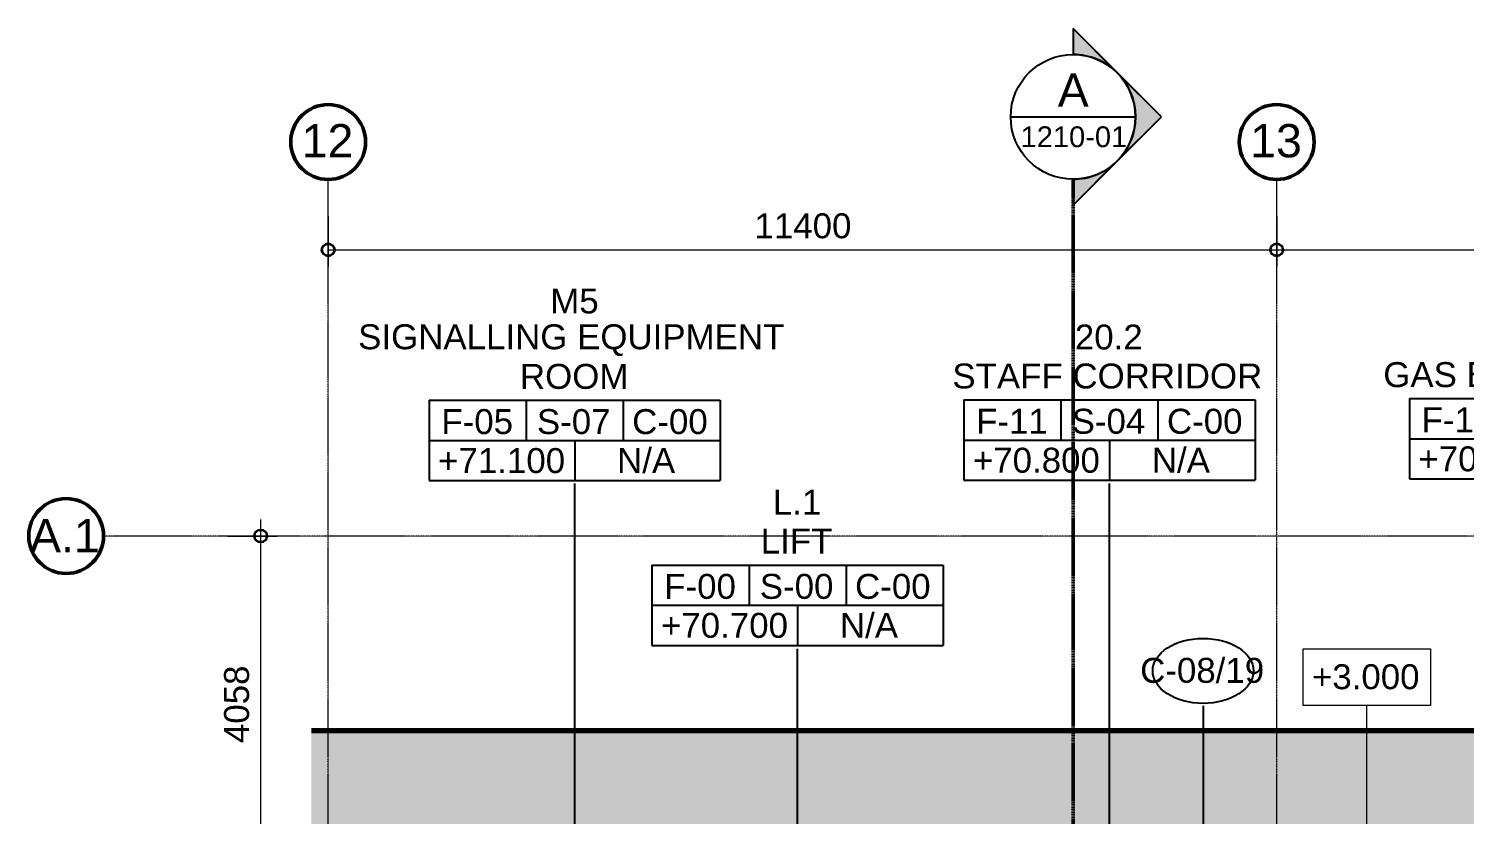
# Model space of a CAD drawing. Header units: millimetres. Extents: x -794326 to -715748, y -17796 to 22353.
# Drawn here: x -793882 to -776628, y 12905 to 22353 of the extents above; entities that cross this region are included whole.
import ezdxf

# ---------------------------------------------------------------- set-up
doc = ezdxf.new("R2010")
doc.units = ezdxf.units.MM
doc.linetypes.add('DPA_Grid _ Level 100', pattern=[10, 5.5, -1.6, 1.3, -1.6])
for name, color, linetype, lineweight in [('A-ANNO-DIMS', 1, 'Continuous', 9), ('A-ANNO-DIMS-100', 1, 'Continuous', 9), ('A-ANNO-NOTE', 3, 'Continuous', 25), ('A-ROOM-IDEN', 3, 'Continuous', 25), ('A-ROOM-LINE', 3, 'Continuous', 25), ('A-WALL', 5, 'Continuous', 35), ('A-WALL-PATT', 1, 'Continuous', 35), ('G-ANNO-SECL', 3, 'Continuous', 9), ('G-ANNO-TEXT', 3, 'Continuous', 9), ('S-GRID', 251, 'Continuous', 9), ('S-GRID-IDEN', 3, 'Continuous', 50)]:
    doc.layers.add(name, color=color, linetype=linetype, lineweight=lineweight)
doc.styles.add('Arial', font='arial.ttf', dxfattribs={"height": 400})
doc.styles.add('Arial_1', font='arial.ttf', dxfattribs={"height": 250})
doc.styles.add('Arial_2', font='arial.ttf', dxfattribs={"height": 300})
doc.dimstyles.new('DPA-DIM-3_0_C-C', dxfattribs={"dimscale": 304.8, "dimtxt": 306.07782, "dimasz": 0.492126, "dimexe": 0.656168, "dimexo": 0.0625, "dimgap": 0.164042, "dimtad": 1, "dimdec": 0, "dimzin": 0, "dimdsep": 46, "dimtxsty": 'Arial_2', "dimblk1": 'DOTBLANK', "dimblk2": 'DOTBLANK', "dimsah": 1, "dimcen": 0.09, "dimdle": 0.656168, "dimadec": 8, "dimazin": 0, "dimtfac": 1, "dimtdec": 4, "dimtix": 1, "dimtmove": 0, "dimatfit": 3, "dimfxl": 1.312336, "dimfxlon": 1, "dimtvp": 1, "dimtolj": 1, "dimtzin": 0, "dimarcsym": 2})

# ---------------------------------------------------------------- blocks, each defined once
blk = doc.blocks.new('Grid - 100 Scale-2291345-4282-01 ENLARGED LOWER PLATFORM LEVEL - REFLECTED CEILING PLAN - SHEET 3')
at = {"layer": 'S-GRID-IDEN'}
blk.add_circle((0, 0), 4.5, dxfattribs=at)
blk = doc.blocks.new('Section - Section Head-531884-4282-01 ENLARGED LOWER PLATFORM LEVEL - REFLECTED CEILING PLAN - SHEET 3')
at = {"layer": 'G-ANNO-SECL'}
h = blk.add_hatch(color=256, dxfattribs=at)
edge = h.paths.add_edge_path()
edge.add_line((-12.8, 5.3), (-7.5, 10.61))
edge.add_line((-7.5, 10.61), (-2.2, 5.3))
edge.add_arc((-7.5, 0), 7.5, 45, 135)
h = blk.add_hatch(color=256, dxfattribs=at)
edge = h.paths.add_edge_path()
edge.add_arc((-7.5, 0), 7.5, 0, 45)
edge.add_line((-2.2, 5.3), (3.11, 0))
edge.add_line((3.11, 0), (0, 0))
edge = h.paths.add_edge_path()
edge.add_line((-15, 0), (-18.11, 0))
edge.add_line((-18.11, 0), (-12.8, 5.3))
edge.add_arc((-7.5, 0), 7.5, 135, 180)
at = {"layer": 'G-ANNO-SECL', "lineweight": 25}
for p, q in [((-7.5, 10.61), (-18.11, 0)), ((-7.5, 10.61), (-12.8, 5.3)), ((3.11, 0), (-7.5, 10.61)), ((-2.2, 5.3), (-7.5, 10.61)), ((-12.8, 5.3), (-18.11, 0)), ((3.11, 0), (-2.2, 5.3)), ((-18.11, 0), (-15, 0)), ((-18.11, 0), (-15, 0)), ((0, 0), (3.11, 0)), ((0, 0), (3.11, 0))]:
    blk.add_line(p, q, dxfattribs=at)
blk.add_circle((-7.5, 0), 7.5, dxfattribs=at)
for start, end in [(45, 135), (135, 180), (0, 45)]:
    blk.add_arc((-7.5, 0), 7.5, start, end, dxfattribs=at)
blk = doc.blocks.new('DIMBLOCK1-4282-01 ENLARGED LOWER PLATFORM LEVEL - REFLECTED CEILING PLAN - SHEET 3')
at = {"layer": 'A-ANNO-DIMS-100'}
for p, q in [((-790282, 20094), (-790282, 19494)), ((-790282, 19694), (-790282, 20094)), ((-778882, 20094), (-778882, 19494)), ((-778882, 19694), (-778882, 20094)), ((-790282, 19694), (-778882, 19694))]:
    blk.add_line(p, q, dxfattribs=at)
at = {"layer": 'A-ANNO-DIMS-100', "lineweight": 35}
for centre in [(-790282, 19694), (-778882, 19694)]:
    blk.add_circle(centre, 75, dxfattribs=at)
at = {"layer": 'A-ANNO-DIMS-100', "color": 0, "insert": (-785159, 20133), "char_height": 300, "width": 1384.41, "attachment_point": 1, "line_spacing_factor": 0.941778, "style": 'Arial_2'}
blk.add_mtext('11400', dxfattribs=at)
blk = doc.blocks.new('_DotBlank')
at = {"color": 0, "linetype": 'ByBlock', "lineweight": -2}
blk.add_line((-0.5, 0), (-1, 0), dxfattribs=at)
blk.add_circle((0, 0), 0.5, dxfattribs=at)
blk = doc.blocks.new('DIMBLOCK2-4282-01 ENLARGED LOWER PLATFORM LEVEL - REFLECTED CEILING PLAN - SHEET 3')
at = {"layer": 'A-ANNO-DIMS-100'}
for p, q in [((-778882, 20094), (-778882, 19494)), ((-778882, 19694), (-778882, 20094)), ((-767482, 20094), (-767482, 19494)), ((-767482, 19694), (-767482, 20094)), ((-778882, 19694), (-767482, 19694))]:
    blk.add_line(p, q, dxfattribs=at)
at = {"layer": 'A-ANNO-DIMS-100', "lineweight": 35}
for centre in [(-778882, 19694), (-767482, 19694)]:
    blk.add_circle(centre, 75, dxfattribs=at)
at = {"layer": 'A-ANNO-DIMS-100', "color": 0, "insert": (-773759, 20133), "char_height": 300, "width": 1384.41, "attachment_point": 1, "line_spacing_factor": 0.941778, "style": 'Arial_2'}
blk.add_mtext('11400', dxfattribs=at)
blk = doc.blocks.new('DIMBLOCK11-4282-01 ENLARGED LOWER PLATFORM LEVEL - REFLECTED CEILING PLAN - SHEET 3')
at = {"layer": 'A-ANNO-DIMS-100'}
for p, q in [((-791094, 12194), (-791094, 16452)), ((-791494, 16252), (-790894, 16252)), ((-791094, 16252), (-791494, 16252)), ((-791494, 12194), (-790894, 12194)), ((-791094, 12194), (-791494, 12194))]:
    blk.add_line(p, q, dxfattribs=at)
at = {"layer": 'A-ANNO-DIMS-100', "lineweight": 35}
for centre in [(-791094, 16252), (-791094, 12194)]:
    blk.add_circle(centre, 75, dxfattribs=at)
at = {"layer": 'A-ANNO-DIMS-100', "color": 0, "insert": (-791534, 13762), "char_height": 300, "width": 1107.53, "attachment_point": 1, "rotation": 90, "line_spacing_factor": 0.941778, "style": 'Arial_2'}
blk.add_mtext('4058', dxfattribs=at)
blk = doc.blocks.new('DPA_Room Tag Box - Standard-4486259-4282-01 ENLARGED LOWER PLATFORM LEVEL - REFLECTED CEILING PLAN - SHEET 3')
at = {"layer": 'A-ROOM-LINE'}
for p, q in [((-17.5, -2.94), (-17.5, -12.6)), ((-17.5, -2.94), (17.5, -2.94)), ((-5.83, -2.94), (-5.83, -7.77)), ((5.83, -2.94), (5.83, -7.77)), ((17.5, -2.94), (17.5, -12.6)), ((-17.5, -7.77), (17.5, -7.77)), ((0, -7.77), (0, -12.6)), ((-17.5, -12.6), (17.5, -12.6))]:
    blk.add_line(p, q, dxfattribs=at)
blk = doc.blocks.new('DPA_Room Tag Box _Longer_ - Standard-4486008-4282-01 ENLARGED LOWER PLATFORM LEVEL - REFLECTED CEILING PLAN - SHEET 3')
at = {"layer": 'A-ROOM-LINE'}
for p, q in [((-17.5, -2.98), (-17.5, -12.65)), ((-17.5, -2.98), (17.5, -2.98)), ((-5.83, -2.98), (-5.83, -7.81)), ((5.83, -2.98), (5.83, -7.81)), ((17.5, -2.98), (17.5, -12.65)), ((-17.5, -7.81), (17.5, -7.81)), ((0, -7.81), (0, -12.65)), ((-17.5, -12.65), (17.5, -12.65))]:
    blk.add_line(p, q, dxfattribs=at)
blk = doc.blocks.new('Ceiling Tags - Ceiling Tags-9510765-4282-01 ENLARGED LOWER PLATFORM LEVEL - REFLECTED CEILING PLAN - SHEET 3')
at = {"layer": 'A-ANNO-NOTE'}
blk.add_ellipse((0, 0), major_axis=(6.05, 0), ratio=0.646436, dxfattribs=at)

msp = doc.modelspace()

# ---------------------------------------------------------------- hatches: boundary and pattern name
at = {"layer": 'A-WALL-PATT', "lineweight": 9}
h = msp.add_hatch(dxfattribs=at)
h.set_pattern_fill('FP_1', color=256, style=0, pattern_type=2)
h.set_pattern_definition([(50, (0, 0), (728.7365, -63.7558), [76.2, -838.2]), (355, (0, 0), (-140.9716, 764.2276), [60.96, -670.56]), (100.451, (60.7, -5.3), (587.77, 700.46675), [64.76, -712.36]), (46.184, (0, 203.2), (1084.3162, -168.171), [114.3, -1257.3]), (96.636, (90.4, 189.2), (949.6099, 989.7098), [97.14, -1068.54]), (351.184, (0, 203.2), (949.6206, 989.7012), [91.44, -1005.84]), (21, (101.6, 152.4), (606.45787, -409.06057), [76.2, -838.2]), (326, (101.6, 152.4), (247.20834, 736.7529), [60.96, -670.56]), (71.451, (152.14, 118.3), (853.66825, 327.6855), [64.76, -712.36]), (37.5, (0, 0), (12.35469, 338.22012), [33.528, -628.904, 33.528, -647.192, -673.1]), (37.5, (0, 0), (12.35469, 338.22012), [-1343.152, 33.528, -639.572]), (7.5, (0, 0), (267.27887, 400.72213), [33.528, -354.584, 33.528, -613.664, -256.54]), (7.5, (0, 0), (267.27887, 400.72213), [-1035.304, 33.528, -223.012]), (327.5, (-226.57, 0), (542.36333, -22.91534), [33.528, -220.472, 33.528, -758.952, -1051.56]), (327.5, (-226.57, 0), (542.36333, -22.91534), [-1046.48, 33.528, -1018.032]), (317.5, (-328.17, 0), (592.51696, 101.7071), [33.528, -296.672, 33.528, -492.76, -746.76]), (317.5, (-328.17, 0), (592.51696, 101.7071), [-856.488, 33.528, -713.232])])
h.paths.add_polyline_path([(-745022.4, 12414), (-745022.4, 13914), (-790483.7, 13914), (-790483.7, 12414), (-755731, 12414)])

# ---------------------------------------------------------------- linework, layer by layer
at = {"layer": 'A-ANNO-NOTE'}
msp.add_line((-779763.3, 6590), (-779763.3, 14208.2), dxfattribs=at)
at = {"layer": 'A-ROOM-IDEN'}
for p, q in [((-787319.5, 9925.6), (-787319.5, 16882.8)), ((-780892.3, 9925.6), (-780892.3, 16882.8)), ((-784640.8, 8317.8), (-784640.8, 14897))]:
    msp.add_line(p, q, dxfattribs=at)
at = {"layer": 'A-WALL', "color": 7, "lineweight": 70}
msp.add_line((-790483.7, 13914), (-745022.4, 13914), dxfattribs=at)
at = {"layer": 'G-ANNO-SECL', "lineweight": 25}
msp.add_line((-782079.4, 21292.7), (-780579.4, 21292.7), dxfattribs=at)
at = {"layer": 'G-ANNO-SECL', "linetype": 'DPA_Grid _ Level 100', "lineweight": 50}
msp.add_line((-781329.4, 20542.7), (-781329.4, -17449.3), dxfattribs=at)
at = {"layer": 'G-ANNO-TEXT', "color": 10}
msp.add_line((-777797.7, 6619.6), (-777797.7, 14214.3), dxfattribs=at)
at = {"layer": 'G-ANNO-TEXT', "color": 10, "flags": 128}
msp.add_lwpolyline([(-778562.4, 14896.7), (-777033, 14896.7), (-777033, 14214.3), (-778562.4, 14214.3)], close=True, dxfattribs=at)
at = {"layer": 'S-GRID', "linetype": 'DPA_Grid _ Level 100'}
for p, q in [((-790282.4, -17795.6), (-790282.4, 20540.3)), ((-778882.4, -17795.6), (-778882.4, 20540.3)), ((-720981.3, 16252), (-792981.8, 16252))]:
    msp.add_line(p, q, dxfattribs=at)

# ---------------------------------------------------------------- block references
at = {"layer": 'A-ANNO-NOTE', "xscale": 100, "yscale": 100, "zscale": 100}
msp.add_blockref('Ceiling Tags - Ceiling Tags-9510765-4282-01 ENLARGED LOWER PLATFORM LEVEL - REFLECTED CEILING PLAN - SHEET 3', (-779767.4, 14630.1), dxfattribs=at)
at = {"layer": 'A-ROOM-IDEN', "xscale": 99.99999999999993, "yscale": 99.99999999999993, "zscale": 99.99999999999993}
for name, p in [('DPA_Room Tag Box _Longer_ - Standard-4486008-4282-01 ENLARGED LOWER PLATFORM LEVEL - REFLECTED CEILING PLAN - SHEET 3', (-787319.5, 18182.8)), ('DPA_Room Tag Box - Standard-4486259-4282-01 ENLARGED LOWER PLATFORM LEVEL - REFLECTED CEILING PLAN - SHEET 3', (-780892.3, 18182.8)), ('DPA_Room Tag Box - Standard-4486259-4282-01 ENLARGED LOWER PLATFORM LEVEL - REFLECTED CEILING PLAN - SHEET 3', (-775537.8, 18199.4)), ('DPA_Room Tag Box - Standard-4486259-4282-01 ENLARGED LOWER PLATFORM LEVEL - REFLECTED CEILING PLAN - SHEET 3', (-784640.8, 16197))]:
    msp.add_blockref(name, p, dxfattribs=at)
at = {"layer": 'G-ANNO-SECL', "lineweight": 25, "xscale": 99.99999999999993, "yscale": 99.99999999999993, "zscale": 99.99999999999993, "rotation": 269.9999999999996}
msp.add_blockref('Section - Section Head-531884-4282-01 ENLARGED LOWER PLATFORM LEVEL - REFLECTED CEILING PLAN - SHEET 3', (-781329.4, 20542.7), dxfattribs=at)
at = {"layer": 'S-GRID-IDEN', "xscale": 99.99999999999993, "yscale": 99.99999999999993, "zscale": 99.99999999999993}
for p in [(-790282.4, 20990.3), (-778882.4, 20990.3)]:
    msp.add_blockref('Grid - 100 Scale-2291345-4282-01 ENLARGED LOWER PLATFORM LEVEL - REFLECTED CEILING PLAN - SHEET 3', p, dxfattribs=at)
at = {"layer": 'S-GRID-IDEN', "xscale": 99.99999999999993, "yscale": 99.99999999999993, "zscale": 99.99999999999993, "rotation": 89.9999999999998}
msp.add_blockref('Grid - 100 Scale-2291345-4282-01 ENLARGED LOWER PLATFORM LEVEL - REFLECTED CEILING PLAN - SHEET 3', (-793431.8, 16252), dxfattribs=at)

# ---------------------------------------------------------------- texts
at = {"layer": 'A-ANNO-NOTE', "lineweight": 9, "insert": (-780523.8, 14786.3), "char_height": 300, "width": 1835.864, "attachment_point": 1, "style": 'Arial_2'}
msp.add_mtext('C-08/19', dxfattribs=at)
at = {"layer": 'A-ROOM-IDEN', "lineweight": 9, "char_height": 300, "attachment_point": 1, "style": 'Arial_2'}
for s, insert, width in [('M5', (-787613.6, 19228.6), 713.502), ('SIGNALLING EQUIPMENT', (-789922.5, 18798.2), 6301.264), ('20.2', (-781308.4, 18795.4), 1010.126), ('ROOM', (-787977.9, 18322), 1595.358), ('STAFF CORRIDOR', (-782780.8, 18326.5), 4569.619), ('GAS BOTTLE ROOM', (-777601.8, 18343.1), 4994.513), ('F-05', (-788922.2, 17778), 1058.227), ('S-07', (-787774, 17778), 1090.295), ('C-00', (-786628.9, 17778), 1114.346), ('F-11', (-782495, 17782.2), 1058.227), ('S-04', (-781346.8, 17782.2), 1090.295), ('C-00', (-780201.7, 17782.2), 1114.346), ('F-11', (-777140.5, 17798.9), 1058.227), ('+71.100', (-788961.3, 17309.2), 1883.966), ('N/A', (-786810.4, 17309.2), 857.806), ('+70.800', (-782534.1, 17313.5), 1883.966), ('N/A', (-780383.2, 17313.5), 857.806), ('+70.800', (-777179.6, 17330.2), 1883.966), ('L.1', (-784937.9, 16809.6), 721.519), ('LIFT', (-785084.3, 16340.7), 1066.244), ('F-00', (-786243.5, 15796.4), 1058.227), ('S-00', (-785095.3, 15796.4), 1090.295), ('C-00', (-783950.3, 15796.4), 1114.346), ('+70.700', (-786282.6, 15327.7), 1883.966), ('N/A', (-784131.8, 15327.7), 857.806)]:
    msp.add_mtext(s, dxfattribs=dict(at, insert=insert, width=width))
at = {"layer": 'G-ANNO-SECL', "lineweight": 25, "attachment_point": 1}
for s, insert, char_height, width, style in [('A', (-781514.3, 21814.7), 400, 456.962, 'Arial'), ('1210-01', (-781960.8, 21178.9), 250, 1539.24, 'Arial_1')]:
    msp.add_mtext(s, dxfattribs=dict(at, insert=insert, char_height=char_height, width=width, style=style))
at = {"layer": 'G-ANNO-TEXT', "color": 7, "insert": (-778459.2, 14709.8), "char_height": 300, "width": 1595.358, "attachment_point": 1, "style": 'Arial_2'}
msp.add_mtext('+3.000', dxfattribs=at)
at = {"layer": 'S-GRID-IDEN', "lineweight": 9, "char_height": 400, "attachment_point": 1, "style": 'Arial'}
for s, insert, width in [('12', (-790601.2, 21206.2), 753.586), ('13', (-779201.2, 21206.2), 753.586), ('A.1', (-793866.1, 16455.9), 1026.16)]:
    msp.add_mtext(s, dxfattribs=dict(at, insert=insert, width=width))

# ---------------------------------------------------------------- dimensions: what is measured, and where the dimension line sits
at = {"layer": 'A-ANNO-DIMS'}
for base, p1, p2, picture, middle in [((-778882.4, 19693.8), (-790282.4, 20093.8), (-778882.4, 20093.8), 'DIMBLOCK1-4282-01 ENLARGED LOWER PLATFORM LEVEL - REFLECTED CEILING PLAN - SHEET 3', (-784582.4, 19896.9)), ((-767482.4, 19693.8), (-778882.4, 20093.8), (-767482.4, 20093.8), 'DIMBLOCK2-4282-01 ENLARGED LOWER PLATFORM LEVEL - REFLECTED CEILING PLAN - SHEET 3', (-773182.4, 19896.9))]:
    dim = msp.add_linear_dim(base=base, p1=p1, p2=p2, dimstyle='DPA-DIM-3_0_C-C', override={"dimpost": '<>', "dimfxl": 11400}, dxfattribs=at)
    dim.commit()
    dim.dimension.update_dxf_attribs({"geometry": picture, "text_midpoint": middle})
dim = msp.add_linear_dim(base=(-791094.5, 16252), p1=(-791494.5, 12194), p2=(-791494.5, 16252), angle=90, dimstyle='DPA-DIM-3_0_C-C', override={"dimpost": '<>', "dimfxl": 4057.997178}, dxfattribs=at)
dim.commit()
dim.dimension.update_dxf_attribs({"geometry": 'DIMBLOCK11-4282-01 ENLARGED LOWER PLATFORM LEVEL - REFLECTED CEILING PLAN - SHEET 3', "text_midpoint": (-791297.6, 14223)})

doc.saveas('drawing.dxf')
